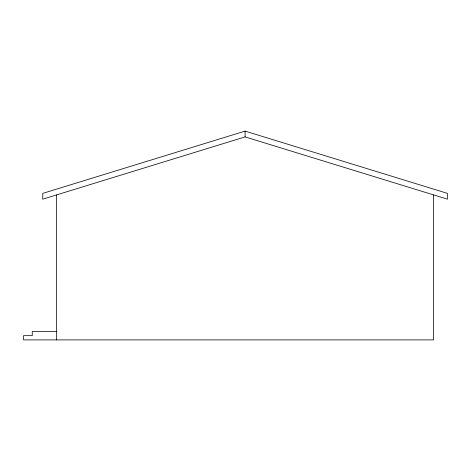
<?xml version="1.0" encoding="UTF-8"?>
<svg xmlns="http://www.w3.org/2000/svg" width="471" height="471" viewBox="0 0 471 471"><rect width="100%" height="100%" fill="white"/><g stroke="black" fill="none" stroke-linecap="round" stroke-linejoin="round"><path stroke-width="0.71" d="M245.103 131.103L42.749 193.369L42.749 199.168L245.103 136.902L447.45 199.168L447.45 193.369L245.103 131.103L245.103 136.902M56.608 331.449L32.252 331.449L32.252 335.67L23.55 335.67L23.55 339.897L433.591 339.897L433.591 194.9M56.608 194.9L56.608 339.897"/></g></svg>
